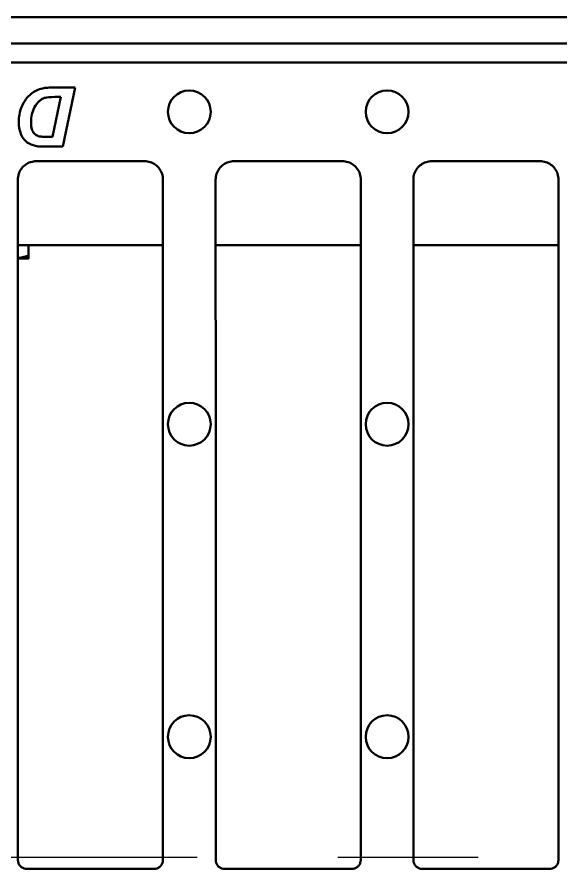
# Model space of a CAD drawing. Header units: inches. Extents: x 6 to 170, y 1 to 50.
# Drawn here: x 125.19 to 128.88, y 40.84 to 46.61 of the extents above; entities that cross this region are included whole.
import ezdxf

# ---------------------------------------------------------------- set-up
doc = ezdxf.new("R2010")
doc.units = ezdxf.units.IN
doc.header["$LTSCALE"] = 8
doc.header["$MEASUREMENT"] = 0
doc.linetypes.add('CENTER2', pattern=[1.125, 0.75, -0.125, 0.125, -0.125])
doc.layers.add('Visible (ANSI)', color=7, linetype='Continuous', lineweight=50)

msp = doc.modelspace()

# ---------------------------------------------------------------- linework, layer by layer
at = {"color": 7, "linetype": 'CENTER2', "ltscale": 0.952448}
msp.add_line((43.552063, 40.918385), (168.921708, 40.918385), dxfattribs=at)
at = {"layer": 'Visible (ANSI)'}
for p, q in [((167.052053, 46.608417), (47.052053, 46.608417)), ((167.052053, 46.429417), (47.052053, 46.429417)), ((140.376827, 46.301417), (121.727279, 46.301417)), ((125.587663, 46.131417), (125.446504, 46.131417)), ((125.504126, 45.731417), (125.587663, 46.131417)), ((125.491931, 46.067087), (125.435833, 45.797575)), ((125.450163, 46.067087), (125.491931, 46.067087)), ((125.435833, 45.797575), (125.387968, 45.797575)), ((125.396199, 45.731417), (125.504126, 45.731417)), ((125.325493, 45.632197), (126.058613, 45.632197)), ((126.665493, 45.632197), (127.398613, 45.632197)), ((128.005493, 45.632197), (128.738613, 45.632197)), ((126.183514, 45.062417), (125.200592, 45.062417)), ((125.272598, 45.062417), (125.272848, 44.993273)), ((127.523514, 45.062417), (126.540592, 45.062417)), ((128.863514, 45.062417), (127.880592, 45.062417)), ((125.200597, 44.973451), (125.272919, 44.973712)), ((125.260851, 40.838739), (126.123255, 40.838739)), ((126.600851, 40.838739), (127.463255, 40.838739)), ((127.940851, 40.838739), (128.803255, 40.838739))]:
    msp.add_line(p, q, dxfattribs=at)
for centre in [(126.362053, 45.966417), (127.702053, 45.966417), (126.362053, 43.850417), (127.702053, 43.850417), (126.362053, 41.734417), (127.702053, 41.734417)]:
    msp.add_circle(centre, 0.145, dxfattribs=at)
for points, knots in [([(125.367541, 46.125319), (125.353518, 46.122003), (125.339635, 46.117532), (125.314838, 46.106158), (125.303768, 46.099569), (125.29376, 46.091478)], [-0.207900148, -0.207900148, -0.207900148, -0.207900148, -0.098065001, -0.098065001, 0, 0, 0, 0]), ([(125.446504, 46.131417), (125.431494, 46.131417), (125.415238, 46.13105), (125.389807, 46.129087), (125.377784, 46.127729), (125.367541, 46.125319)], [-0.195480335, -0.195480335, -0.195480335, -0.195480335, -0.080187015, -0.080187015, 0, 0, 0, 0]), ([(125.29376, 46.091478), (125.279085, 46.080023), (125.266365, 46.066549), (125.244132, 46.036316), (125.233313, 46.017669), (125.212202, 45.966208), (125.20687, 45.931951), (125.20687, 45.89727)], [-0.580730007, -0.580730007, -0.580730007, -0.580730007, -0.423747975, -0.423747975, -0.264266764, -0.264266764, 0, 0, 0, 0]), ([(125.347114, 46.040563), (125.352611, 46.045471), (125.358555, 46.049809), (125.37331, 46.05806), (125.380265, 46.06028), (125.398847, 46.065449), (125.421867, 46.067087), (125.450163, 46.067087)], [-0.327127564, -0.327127564, -0.327127564, -0.327127564, -0.278512362, -0.278512362, -0.215611945, -0.215611945, 0, 0, 0, 0]), ([(125.289492, 45.894831), (125.289492, 45.913601), (125.291248, 45.932543), (125.297551, 45.958757), (125.302204, 45.975909), (125.322465, 46.013179), (125.333405, 46.028225), (125.347114, 46.040563)], [-0.742641423, -0.742641423, -0.742641423, -0.742641423, -0.323360713, -0.323360713, -0.140538619, -0.140538619, 0, 0, 0, 0]), ([(125.20687, 45.89727), (125.20687, 45.865301), (125.212164, 45.842691), (125.225329, 45.803958), (125.235372, 45.789298), (125.257614, 45.762881), (125.271637, 45.753941), (125.292156, 45.743105), (125.309985, 45.735774), (125.338577, 45.732636)], [-0.627494559, -0.627494559, -0.627494559, -0.627494559, -0.538364946, -0.538364946, -0.41401255, -0.41401255, -0.219179916, -0.219179916, 0, 0, 0, 0]), ([(125.337358, 45.802453), (125.332415, 45.804176), (125.327796, 45.806539), (125.31897, 45.812627), (125.314921, 45.816324), (125.306023, 45.826389), (125.300387, 45.83378), (125.291177, 45.860638), (125.289492, 45.877733), (125.289492, 45.894831)], [-0.395158488, -0.395158488, -0.395158488, -0.395158488, -0.320902924, -0.320902924, -0.243037395, -0.243037395, -0.130291378, -0.130291378, 0, 0, 0, 0]), ([(125.387968, 45.797575), (125.378111, 45.797575), (125.367026, 45.797845), (125.35026, 45.799461), (125.342939, 45.800553), (125.337358, 45.802453)], [-0.10891938, -0.10891938, -0.10891938, -0.10891938, -0.04492142, -0.04492142, 0, 0, 0, 0]), ([(125.338577, 45.732636), (125.343886, 45.732118), (125.352639, 45.731861), (125.37083, 45.731476), (125.384697, 45.731417), (125.396199, 45.731417)], [-0.137483086, -0.137483086, -0.137483086, -0.137483086, -0.08764678, -0.08764678, 0, 0, 0, 0]), ([(125.200574, 45.507359), (125.200573, 45.520373), (125.202656, 45.533583), (125.210758, 45.55847), (125.21676, 45.570239), (125.232215, 45.591461), (125.241525, 45.600746), (125.262796, 45.616151), (125.274595, 45.622122), (125.299424, 45.630147), (125.312474, 45.632197), (125.325493, 45.632197)], [0, 0, 0, 0, 0.12296441, 0.12296441, 0.245928821, 0.245928821, 0.368893231, 0.368893231, 0.491857641, 0.491857641, 0.614822051, 0.614822051, 0.614822051, 0.614822051]), ([(126.058613, 45.632197), (126.071632, 45.632197), (126.084848, 45.630116), (126.109746, 45.622023), (126.121521, 45.616028), (126.142758, 45.600587), (126.15205, 45.591285), (126.167469, 45.570028), (126.173448, 45.558234), (126.18148, 45.533417), (126.183533, 45.520373), (126.183532, 45.507359)], [0, 0, 0, 0, 0.122963824, 0.122963824, 0.245927647, 0.245927647, 0.368891471, 0.368891471, 0.491855294, 0.491855294, 0.614819118, 0.614819118, 0.614819118, 0.614819118]), ([(126.540574, 45.507359), (126.540573, 45.520373), (126.542656, 45.533583), (126.550758, 45.55847), (126.55676, 45.570239), (126.572215, 45.591461), (126.581525, 45.600746), (126.602796, 45.616151), (126.614595, 45.622122), (126.639424, 45.630147), (126.652474, 45.632197), (126.665493, 45.632197)], [0, 0, 0, 0, 0.12296441, 0.12296441, 0.245928821, 0.245928821, 0.368893231, 0.368893231, 0.491857641, 0.491857641, 0.614822051, 0.614822051, 0.614822051, 0.614822051]), ([(127.398613, 45.632197), (127.411632, 45.632197), (127.424848, 45.630116), (127.449746, 45.622023), (127.461521, 45.616028), (127.482758, 45.600587), (127.49205, 45.591285), (127.507469, 45.570028), (127.513448, 45.558234), (127.52148, 45.533417), (127.523533, 45.520373), (127.523532, 45.507359)], [0, 0, 0, 0, 0.122963824, 0.122963824, 0.245927647, 0.245927647, 0.368891471, 0.368891471, 0.491855294, 0.491855294, 0.614819118, 0.614819118, 0.614819118, 0.614819118]), ([(127.880574, 45.507359), (127.880573, 45.520373), (127.882656, 45.533583), (127.890758, 45.55847), (127.89676, 45.570239), (127.912215, 45.591461), (127.921525, 45.600746), (127.942796, 45.616151), (127.954595, 45.622122), (127.979424, 45.630147), (127.992474, 45.632197), (128.005493, 45.632197)], [0, 0, 0, 0, 0.12296441, 0.12296441, 0.245928821, 0.245928821, 0.368893231, 0.368893231, 0.491857641, 0.491857641, 0.614822051, 0.614822051, 0.614822051, 0.614822051]), ([(128.738613, 45.632197), (128.751632, 45.632197), (128.764848, 45.630116), (128.789746, 45.622023), (128.801521, 45.616028), (128.822758, 45.600587), (128.83205, 45.591285), (128.847469, 45.570028), (128.853448, 45.558234), (128.86148, 45.533417), (128.863533, 45.520373), (128.863532, 45.507359)], [0, 0, 0, 0, 0.122963824, 0.122963824, 0.245927647, 0.245927647, 0.368891471, 0.368891471, 0.491855294, 0.491855294, 0.614819118, 0.614819118, 0.614819118, 0.614819118]), ([(125.200934, 40.89868), (125.20093, 41.205926), (125.200917, 41.513172), (125.200879, 42.127663), (125.200853, 42.434909), (125.200791, 43.0494), (125.200755, 43.356645), (125.200685, 43.971135), (125.200651, 44.27838), (125.2006, 44.89287), (125.200582, 45.200115), (125.200574, 45.507359)], [0, 0, 0, 0, 2.34120865, 2.34120865, 4.6824173, 4.6824173, 7.02362595, 7.02362595, 9.3648346, 9.3648346, 11.70604325, 11.70604325, 11.70604325, 11.70604325]), ([(126.183172, 40.89868), (126.183176, 41.205926), (126.183189, 41.513172), (126.183227, 42.127663), (126.183253, 42.434909), (126.183315, 43.0494), (126.183351, 43.356645), (126.183421, 43.971135), (126.183455, 44.27838), (126.183506, 44.89287), (126.183524, 45.200115), (126.183532, 45.507359)], [-11.70604325, -11.70604325, -11.70604325, -11.70604325, -9.3648346, -9.3648346, -7.02362595, -7.02362595, -4.6824173, -4.6824173, -2.34120865, -2.34120865, 0, 0, 0, 0]), ([(126.540934, 40.89868), (126.54093, 41.205926), (126.540917, 41.513172), (126.540879, 42.127663), (126.540853, 42.434909), (126.540791, 43.0494), (126.540755, 43.356645), (126.540685, 43.971135), (126.540651, 44.27838), (126.5406, 44.89287), (126.540582, 45.200115), (126.540574, 45.507359)], [0, 0, 0, 0, 2.34120865, 2.34120865, 4.6824173, 4.6824173, 7.02362595, 7.02362595, 9.3648346, 9.3648346, 11.70604325, 11.70604325, 11.70604325, 11.70604325]), ([(127.523172, 40.89868), (127.523176, 41.205926), (127.523189, 41.513172), (127.523227, 42.127663), (127.523253, 42.434909), (127.523315, 43.0494), (127.523351, 43.356645), (127.523421, 43.971135), (127.523455, 44.27838), (127.523506, 44.89287), (127.523524, 45.200115), (127.523532, 45.507359)], [-11.70604325, -11.70604325, -11.70604325, -11.70604325, -9.3648346, -9.3648346, -7.02362595, -7.02362595, -4.6824173, -4.6824173, -2.34120865, -2.34120865, 0, 0, 0, 0]), ([(127.880934, 40.89868), (127.88093, 41.205926), (127.880917, 41.513172), (127.880879, 42.127663), (127.880853, 42.434909), (127.880791, 43.0494), (127.880755, 43.356645), (127.880685, 43.971135), (127.880651, 44.27838), (127.8806, 44.89287), (127.880582, 45.200115), (127.880574, 45.507359)], [0, 0, 0, 0, 2.34120865, 2.34120865, 4.6824173, 4.6824173, 7.02362595, 7.02362595, 9.3648346, 9.3648346, 11.70604325, 11.70604325, 11.70604325, 11.70604325]), ([(128.863172, 40.89868), (128.863176, 41.205926), (128.863189, 41.513172), (128.863227, 42.127663), (128.863253, 42.434909), (128.863315, 43.0494), (128.863351, 43.356645), (128.863421, 43.971135), (128.863455, 44.27838), (128.863506, 44.89287), (128.863524, 45.200115), (128.863532, 45.507359)], [-11.70604325, -11.70604325, -11.70604325, -11.70604325, -9.3648346, -9.3648346, -7.02362595, -7.02362595, -4.6824173, -4.6824173, -2.34120865, -2.34120865, 0, 0, 0, 0]), ([(125.260851, 40.838739), (125.254603, 40.838739), (125.248262, 40.839739), (125.236319, 40.843626), (125.230671, 40.846505), (125.220488, 40.853919), (125.216032, 40.858385), (125.208638, 40.86859), (125.205772, 40.874251), (125.201919, 40.886166), (125.200934, 40.89243), (125.200934, 40.89868)], [0, 0, 0, 0, 0.071397181, 0.071397181, 0.142794362, 0.142794362, 0.214191543, 0.214191543, 0.285588723, 0.285588723, 0.356985904, 0.356985904, 0.356985904, 0.356985904]), ([(126.183172, 40.89868), (126.183172, 40.89243), (126.182172, 40.886087), (126.178287, 40.874138), (126.175409, 40.868488), (126.167998, 40.8583), (126.163534, 40.853842), (126.153333, 40.846446), (126.147674, 40.843578), (126.135764, 40.839724), (126.129503, 40.838739), (126.123255, 40.838739)], [0, 0, 0, 0, 0.071397006, 0.071397006, 0.142794013, 0.142794013, 0.214191019, 0.214191019, 0.285588026, 0.285588026, 0.356985032, 0.356985032, 0.356985032, 0.356985032]), ([(126.600851, 40.838739), (126.594603, 40.838739), (126.588262, 40.839739), (126.576319, 40.843626), (126.570671, 40.846505), (126.560488, 40.853919), (126.556032, 40.858385), (126.548638, 40.86859), (126.545772, 40.874251), (126.541919, 40.886166), (126.540934, 40.89243), (126.540934, 40.89868)], [0, 0, 0, 0, 0.071397181, 0.071397181, 0.142794362, 0.142794362, 0.214191543, 0.214191543, 0.285588723, 0.285588723, 0.356985904, 0.356985904, 0.356985904, 0.356985904]), ([(127.523172, 40.89868), (127.523172, 40.89243), (127.522172, 40.886087), (127.518287, 40.874138), (127.515409, 40.868488), (127.507998, 40.8583), (127.503534, 40.853842), (127.493333, 40.846446), (127.487674, 40.843578), (127.475764, 40.839724), (127.469503, 40.838739), (127.463255, 40.838739)], [0, 0, 0, 0, 0.071397006, 0.071397006, 0.142794013, 0.142794013, 0.214191019, 0.214191019, 0.285588026, 0.285588026, 0.356985032, 0.356985032, 0.356985032, 0.356985032]), ([(127.940851, 40.838739), (127.934603, 40.838739), (127.928262, 40.839739), (127.916319, 40.843626), (127.910671, 40.846505), (127.900488, 40.853919), (127.896032, 40.858385), (127.888638, 40.86859), (127.885772, 40.874251), (127.881919, 40.886166), (127.880934, 40.89243), (127.880934, 40.89868)], [0, 0, 0, 0, 0.071397181, 0.071397181, 0.142794362, 0.142794362, 0.214191543, 0.214191543, 0.285588723, 0.285588723, 0.356985904, 0.356985904, 0.356985904, 0.356985904]), ([(128.863172, 40.89868), (128.863172, 40.89243), (128.862172, 40.886087), (128.858287, 40.874138), (128.855409, 40.868488), (128.847998, 40.8583), (128.843534, 40.853842), (128.833333, 40.846446), (128.827674, 40.843578), (128.815764, 40.839724), (128.809503, 40.838739), (128.803255, 40.838739)], [0, 0, 0, 0, 0.071397006, 0.071397006, 0.142794013, 0.142794013, 0.214191019, 0.214191019, 0.285588026, 0.285588026, 0.356985032, 0.356985032, 0.356985032, 0.356985032])]:
    msp.add_open_spline(points, degree=3, knots=knots, dxfattribs=at)
for points, weights in [([(125.200597, 44.975858), (125.234481, 44.980329), (125.272848, 44.993273)], [1.01735622298, 1.02452415634, 1]), ([(125.272848, 44.993273), (125.272919, 44.973712), (125.272919, 44.973712)], [1, 1.0379548493, 1])]:
    msp.add_rational_spline(points, weights, degree=2, dxfattribs=at)

doc.saveas('drawing.dxf')
